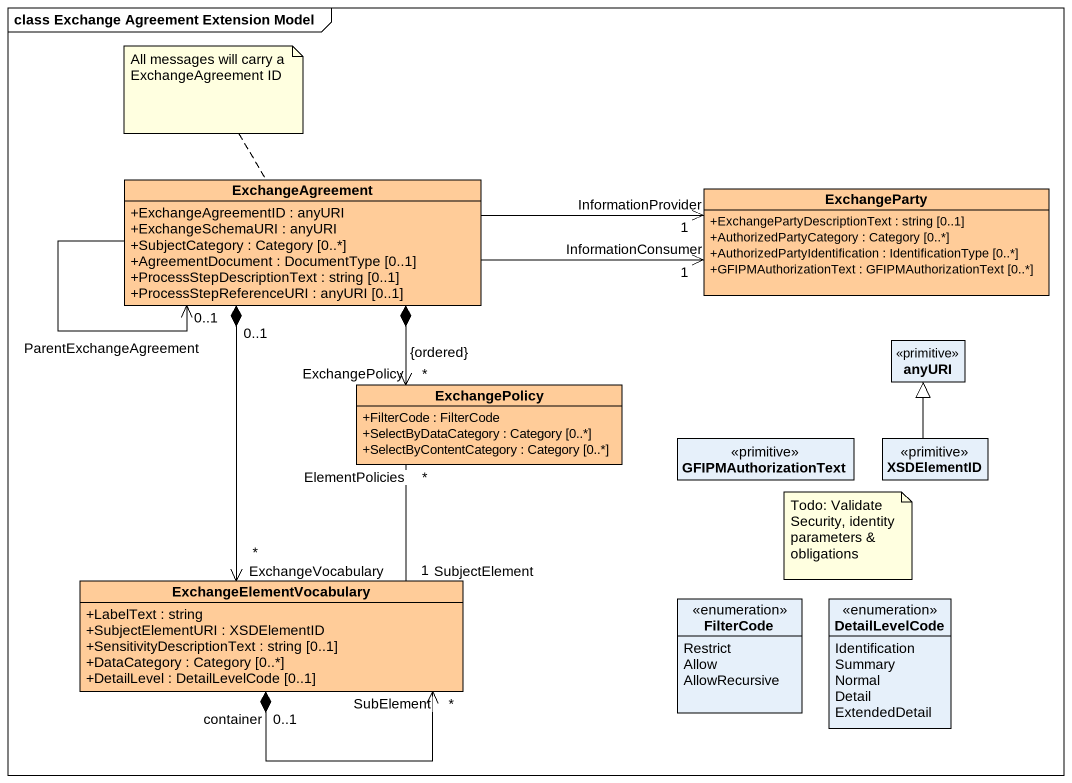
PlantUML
@startuml
mainframe class Exchange Agreement Extension Model
hide circle
hide empty members
skinparam classAttributeIconSize 0
class ExchangeAgreement #FFCC99 {
  +ExchangeAgreementID : anyURI
  +ExchangeSchemaURI : anyURI
  +SubjectCategory : Category [0..*]
  +AgreementDocument : DocumentType [0..1]
  +ProcessStepDescriptionText : string [0..1]
  +ProcessStepReferenceURI : anyURI [0..1]
}
class ExchangeParty #FFCC99 {
  +ExchangePartyDescriptionText : string [0..1]
  +AuthorizedPartyCategory : Category [0..*]
  +AuthorizedPartyIdentification : IdentificationType [0..*]
  +GFIPMAuthorizationText : GFIPMAuthorizationText [0..*]
}
class anyURI <<primitive>>
class ExchangePolicy #FFCC99 {
  +FilterCode : FilterCode
  +SelectByDataCategory : Category [0..*]
  +SelectByContentCategory : Category [0..*]
}
class GFIPMAuthorizationText <<primitive>>
class XSDElementID <<primitive>>
class ExchangeElementVocabulary #FFCC99 {
  +LabelText : string
  +SubjectElementURI : XSDElementID
  +SensitivityDescriptionText : string [0..1]
  +DataCategory : Category [0..*]
  +DetailLevel : DetailLevelCode [0..1]
}
enum FilterCode {
  Restrict
  Allow
  AllowRecursive
}
enum DetailLevelCode {
  Identification
  Summary
  Normal
  Detail
  ExtendedDetail
}
ExchangeAgreement "ParentExchangeAgreement\n0..1" <-- ExchangeAgreement
ExchangeAgreement -right-> "InformationProvider\n1" ExchangeParty
ExchangeAgreement -right-> "InformationConsumer\n1" ExchangeParty
ExchangeAgreement *--> "ExchangePolicy\n{ordered}\n*" ExchangePolicy
ExchangeAgreement "0..1" *--> "ExchangeVocabulary\n*" ExchangeElementVocabulary
ExchangePolicy "ElementPolicies\n*" -- "SubjectElement\n1" ExchangeElementVocabulary
XSDElementID -up-|> anyURI
ExchangeElementVocabulary "container\n0..1" *--> "SubElement\n*" ExchangeElementVocabulary
note top of ExchangeAgreement : All messages will carry a ExchangeAgreement ID
note as N2
  Todo: Validate Security, identity parameters & obligations
end note
@enduml
